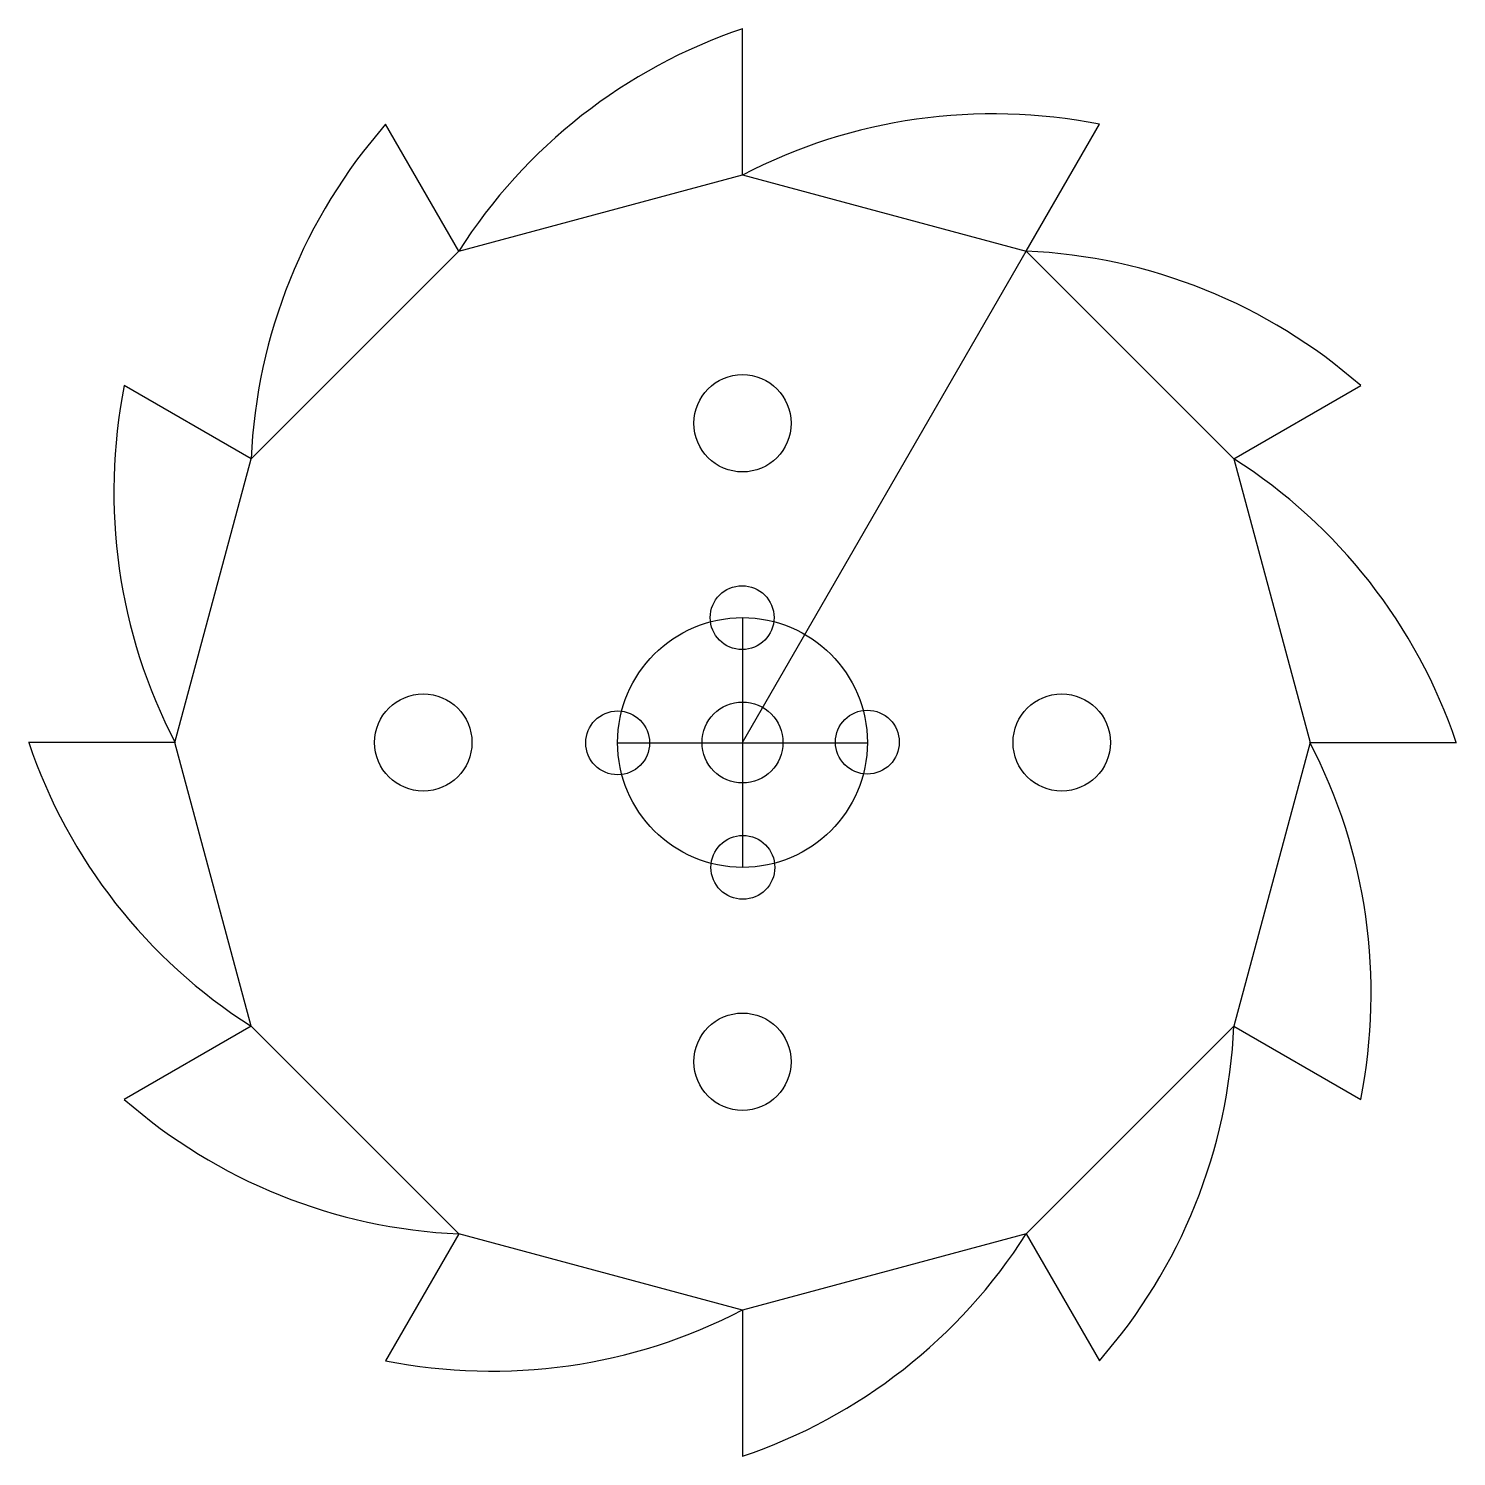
# Model space of a CAD drawing. Header units: millimetres. Extents: x -56 to 56, y -56 to 56.
import ezdxf

# ---------------------------------------------------------------- set-up
doc = ezdxf.new("R2010")
doc.units = ezdxf.units.MM
doc.layers.get('0').update_dxf_attribs({"linetype": 'CONTINUOUS'})

msp = doc.modelspace()

# ---------------------------------------------------------------- linework, layer by layer
for p, q in [((0, 44.45), (0, 55.92)), ((-22.23, 38.49), (-27.96, 48.43)), ((22.22, 38.49), (27.96, 48.43)), ((0, 0), (22.22, 38.49)), ((-38.49, 22.22), (-48.43, 27.96)), ((38.49, 22.22), (48.43, 27.96)), ((0, 9.78), (0, -9.78)), ((-44.45, 0), (-55.92, 0)), ((-9.78, -0.03), (9.78, -0.03)), ((44.45, 0), (55.92, 0)), ((-38.49, -22.23), (-48.43, -27.96)), ((38.49, -22.23), (48.43, -27.96)), ((-22.23, -38.49), (-27.96, -48.43)), ((22.22, -38.49), (27.96, -48.43)), ((0, -44.45), (0, -55.92))]:
    msp.add_line(p, q)
msp.add_lwpolyline([(-22.23, 38.49), (0, 44.45), (22.22, 38.49), (38.49, 22.22), (44.45, 0), (38.49, -22.23), (22.22, -38.49), (0, -44.45), (-22.23, -38.49), (-38.49, -22.23), (-44.45, 0), (-38.49, 22.22)], close=True)
for centre, radius in [((0, 25), 3.81), ((-0.03, 9.78), 2.5), ((0, 0), 9.78), ((-25, 0), 3.81), ((25, 0), 3.81), ((-9.78, -0.03), 2.5), ((0, 0), 3.17), ((9.78, 0.03), 2.5), ((0.03, -9.78), 2.5), ((0, -25), 3.81)]:
    msp.add_circle(centre, radius)
for centre, start, end in [((13.66, 15.6), 108.7196, 147.4667), ((19.63, 6.68), 78.7196, 117.4667), ((4.03, 20.34), 138.7196, 177.4667), ((20.34, -4.03), 48.7196, 87.4667), ((-6.68, 19.63), 168.7196, 207.4667), ((15.6, -13.66), 18.7196, 57.4667), ((-15.6, 13.66), 198.7196, 237.4667), ((6.68, -19.63), -11.2804, 27.4667), ((-4.03, -20.34), 318.7196, 357.4667), ((-20.34, 4.03), 228.7196, 267.4667), ((-13.66, -15.6), 288.7196, 327.4667), ((-19.63, -6.68), 258.7196, 297.4667)]:
    msp.add_arc(centre, 42.56, start, end)

doc.saveas('drawing.dxf')
